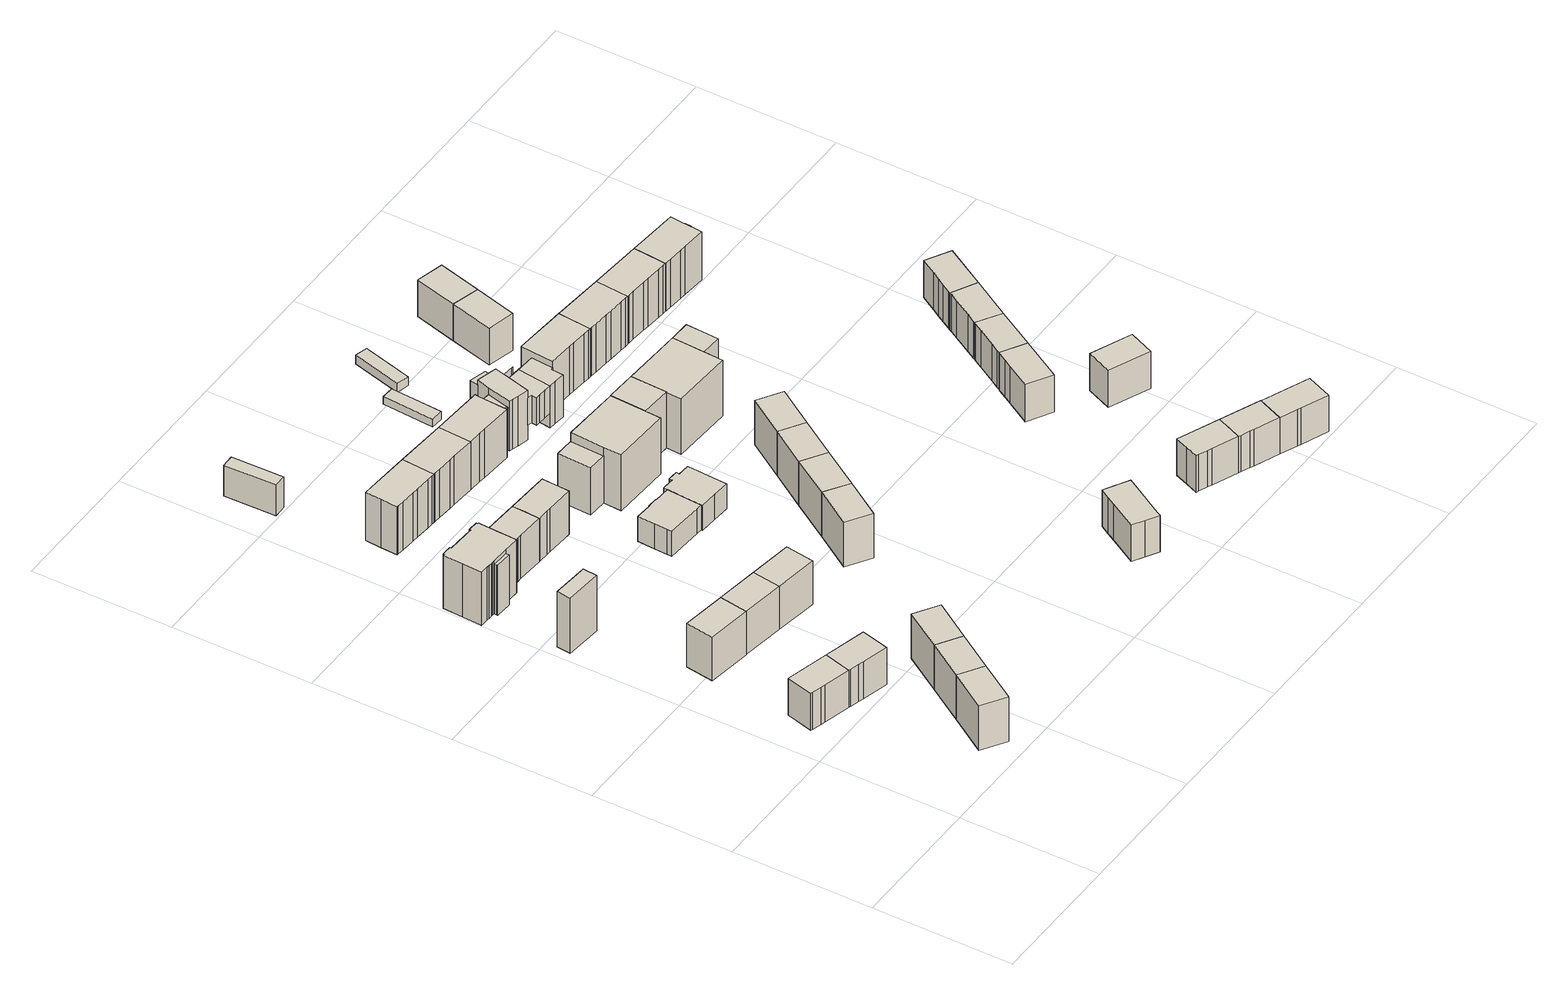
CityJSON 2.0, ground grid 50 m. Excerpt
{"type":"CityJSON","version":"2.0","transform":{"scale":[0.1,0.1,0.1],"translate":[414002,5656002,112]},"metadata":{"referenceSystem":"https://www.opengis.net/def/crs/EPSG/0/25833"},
"CityObjects":{
"building1":{"type":"Building","attributes":{"Dachtyp_tdc":"tdcFreeFormRoof","Gemeindeschluessel":14612000,"Dachneigung":37.02,"QualitaetDacherkennung":88,"Geometrietyp2DReferenz":"3000","measuredHeight":16.49,"function":"31001_9998","roofType":"5000"},"geometry":[{"type":"Solid","lod":"1","boundaries":[[[[0,1,2,3,4,5,6]],[[7,8,9,10,11,12,13]],[[6,8,7,0]],[[5,9,8,6]],[[4,10,9,5]],[[3,11,10,4]],[[2,12,11,3]],[[1,13,12,2]],[[0,7,13,1]]]]}]},
"building2":{"type":"Building","attributes":{"Dachtyp_tdc":"tdcGableRoof","Gemeindeschluessel":14612000,"Dachneigung":37.09,"QualitaetDacherkennung":78,"Geometrietyp2DReferenz":"3000","measuredHeight":19.53,"function":"31001_9998","roofType":"3100"},"geometry":[{"type":"Solid","lod":"1","boundaries":[[[[14,15,16,17]],[[18,19,20,21]],[[17,19,18,14]],[[16,20,19,17]],[[15,21,20,16]],[[14,18,21,15]]]]}]},
"building3":{"type":"Building","attributes":{"Dachtyp_tdc":"tdcFreeFormRoof","Gemeindeschluessel":14612000,"Dachneigung":37.08,"QualitaetDacherkennung":87,"Geometrietyp2DReferenz":"3000","measuredHeight":16.49,"function":"31001_9998","roofType":"5000"},"geometry":[{"type":"Solid","lod":"1","boundaries":[[[[22,23,24,5,4,25,26]],[[27,28,29,10,9,30,31]],[[26,28,27,22]],[[25,29,28,26]],[[4,10,29,25]],[[5,9,10,4]],[[24,30,9,5]],[[23,31,30,24]],[[22,27,31,23]]]]}]},
"building4":{"type":"Building","attributes":{"Dachtyp_tdc":"tdcFreeFormRoof","Gemeindeschluessel":14612000,"Dachneigung":62.67,"QualitaetDacherkennung":5,"Geometrietyp2DReferenz":"3000","measuredHeight":24.22,"function":"31001_9998","roofType":"5000"},"geometry":[{"type":"Solid","lod":"1","boundaries":[[[[32,33,34,35]],[[36,37,38,39]],[[35,37,36,32]],[[34,38,37,35]],[[33,39,38,34]],[[32,36,39,33]]]]}]},
"building5":{"type":"Building","attributes":{"Dachtyp_tdc":"tdcGableRoof","Gemeindeschluessel":14612000,"Dachneigung":37.22,"QualitaetDacherkennung":90,"Geometrietyp2DReferenz":"3000","measuredHeight":19.08,"function":"31001_9998","roofType":"3100"},"geometry":[{"type":"Solid","lod":"1","boundaries":[[[[40,41,42,43]],[[44,45,46,47]],[[43,45,44,40]],[[42,46,45,43]],[[41,47,46,42]],[[40,44,47,41]]]]}]},
"building6":{"type":"Building","attributes":{"Dachtyp_tdc":"tdcGableRoof","Gemeindeschluessel":14612000,"Dachneigung":37.06,"QualitaetDacherkennung":78,"Geometrietyp2DReferenz":"3000","measuredHeight":19.53,"function":"31001_9998","roofType":"3100"},"geometry":[{"type":"Solid","lod":"1","boundaries":[[[[17,16,48,49]],[[19,50,51,20]],[[49,50,19,17]],[[48,51,50,49]],[[16,20,51,48]],[[17,19,20,16]]]]}]},
"building7":{"type":"Building","attributes":{"Gemeindeschluessel":14612000,"Geometrietyp2DReferenz":"3000","function":"31001_9998","roofType":"9999"},"children":["building7-1","building7-2"]},
"building7-1":{"type":"BuildingPart","attributes":{"Dachtyp_tdc":"tdcGableRoof","Dachneigung":33.2,"QualitaetDacherkennung":64,"Geometrietyp2DReferenz":"3000","measuredHeight":23.39,"roofType":"3100"},"parents":["building7"],"geometry":[{"type":"Solid","lod":"1","boundaries":[[[[52,53,54,55,56,57,58,59,60,61,62,63,64,65,66,67,68,69,70,71,72,73,74]],[[75,76,77,78,79,80,81,82,83,84,85,86,87,88,89,90,91,92,93,94,95,96,97]],[[73,76,75,74]],[[72,77,76,73]],[[71,78,77,72]],[[70,79,78,71]],[[69,80,79,70]],[[68,81,80,69]],[[67,82,81,68]],[[66,83,82,67]],[[65,84,83,66]],[[64,85,84,65]],[[63,86,85,64]],[[62,87,86,63]],[[61,88,87,62]],[[60,89,88,61]],[[59,90,89,60]],[[58,91,90,59]],[[57,92,91,58]],[[56,93,92,57]],[[55,94,93,56]],[[54,95,94,55]],[[53,96,95,54]],[[52,97,96,53]],[[74,75,97,52]]]]}]},
"building7-2":{"type":"BuildingPart","attributes":{"Dachtyp_tdc":"tdcPolyFlatRoof","Dachneigung":30.65,"QualitaetDacherkennung":51,"Geometrietyp2DReferenz":"3000","measuredHeight":20.13,"roofType":"2100"},"parents":["building7"],"geometry":[{"type":"Solid","lod":"1","boundaries":[[[[98,99,100,101,102,103]],[[104,105,106,107,76,75]],[[103,105,104,98]],[[102,106,105,103]],[[101,107,106,102]],[[100,76,107,101]],[[99,75,76,100]],[[98,104,75,99]]]]}]},
"building8":{"type":"Building","attributes":{"Dachtyp_tdc":"tdcGableRoof","Gemeindeschluessel":14612000,"Dachneigung":36.93,"QualitaetDacherkennung":75,"Geometrietyp2DReferenz":"3000","measuredHeight":19.51,"function":"31001_9998","roofType":"3100"},"geometry":[{"type":"Solid","lod":"1","boundaries":[[[[49,48,108,109]],[[50,110,111,51]],[[109,110,50,49]],[[108,111,110,109]],[[48,51,111,108]],[[49,50,51,48]]]]}]},
"building9":{"type":"Building","attributes":{"Dachtyp_tdc":"tdcGableRoof","Gemeindeschluessel":14612000,"Dachneigung":37.13,"QualitaetDacherkennung":90,"Geometrietyp2DReferenz":"3000","measuredHeight":19.05,"function":"31001_9998","roofType":"3100"},"geometry":[{"type":"Solid","lod":"1","boundaries":[[[[112,113,114,115]],[[116,117,118,119]],[[115,117,116,112]],[[114,118,117,115]],[[113,119,118,114]],[[112,116,119,113]]]]}]},
"building10":{"type":"Building","attributes":{"Dachtyp_tdc":"tdcGableRoof","Gemeindeschluessel":14612000,"Dachneigung":36.35,"QualitaetDacherkennung":77,"Geometrietyp2DReferenz":"3000","measuredHeight":18.91,"function":"31001_9998","roofType":"3100"},"geometry":[{"type":"Solid","lod":"1","boundaries":[[[[120,121,122,123,124,125,126,127,128]],[[129,130,96,131,94,132,133,134,135]],[[128,130,129,120]],[[127,96,130,128]],[[126,131,96,127]],[[125,94,131,126]],[[124,132,94,125]],[[123,133,132,124]],[[122,134,133,123]],[[121,135,134,122]],[[120,129,135,121]]]]}]},
"building11":{"type":"Building","attributes":{"Dachtyp_tdc":"tdcGableRoof","Gemeindeschluessel":14612000,"Dachneigung":37.4,"QualitaetDacherkennung":90,"Geometrietyp2DReferenz":"3000","measuredHeight":19.02,"function":"31001_9998","roofType":"3100"},"geometry":[{"type":"Solid","lod":"1","boundaries":[[[[113,112,136,137]],[[119,138,139,116]],[[137,138,119,113]],[[136,139,138,137]],[[112,116,139,136]],[[113,119,116,112]]]]}]},
"building12":{"type":"Building","attributes":{"Dachtyp_tdc":"tdcGableRoof","Gemeindeschluessel":14612000,"Dachneigung":37.23,"QualitaetDacherkennung":74,"Geometrietyp2DReferenz":"3000","measuredHeight":21.29,"function":"31001_9998","roofType":"3100"},"geometry":[{"type":"Solid","lod":"1","boundaries":[[[[140,141,142,143,144,145,146,147,148,149,150,151]],[[152,153,154,155,156,157,158,159,160,161,162,163]],[[151,153,152,140]],[[150,154,153,151]],[[149,155,154,150]],[[148,156,155,149]],[[147,157,156,148]],[[146,158,157,147]],[[145,159,158,146]],[[144,160,159,145]],[[143,161,160,144]],[[142,162,161,143]],[[141,163,162,142]],[[140,152,163,141]]]]}]},
"building13":{"type":"Building","attributes":{"Dachtyp_tdc":"tdcFreeFormRoof","Gemeindeschluessel":14612000,"Dachneigung":56.17,"QualitaetDacherkennung":6,"Geometrietyp2DReferenz":"3000","measuredHeight":13.79,"function":"31001_2463","roofType":"5000"},"geometry":[{"type":"Solid","lod":"1","boundaries":[[[[164,165,166,167]],[[168,169,170,171]],[[167,169,168,164]],[[166,170,169,167]],[[165,171,170,166]],[[164,168,171,165]]]]}]},
"building14":{"type":"Building","attributes":{"Dachtyp_tdc":"tdcGableRoof","Gemeindeschluessel":14612000,"Dachneigung":36.82,"QualitaetDacherkennung":81,"Geometrietyp2DReferenz":"3000","measuredHeight":18.96,"function":"31001_9998","roofType":"3100"},"geometry":[{"type":"Solid","lod":"1","boundaries":[[[[172,173,174,175,176,124,177,122,178]],[[179,180,134,181,132,182,183,184,185]],[[178,180,179,172]],[[122,134,180,178]],[[177,181,134,122]],[[124,132,181,177]],[[176,182,132,124]],[[175,183,182,176]],[[174,184,183,175]],[[173,185,184,174]],[[172,179,185,173]]]]}]},
"building15":{"type":"Building","attributes":{"Dachtyp_tdc":"tdcFreeFormRoof","Gemeindeschluessel":14612000,"Dachneigung":37.2,"QualitaetDacherkennung":74,"Geometrietyp2DReferenz":"3000","measuredHeight":21.28,"function":"31001_9998","roofType":"5000"},"geometry":[{"type":"Solid","lod":"1","boundaries":[[[[186,187,144,142,188,189,190,191]],[[192,193,194,195,196,162,160,197]],[[191,193,192,186]],[[190,194,193,191]],[[189,195,194,190]],[[188,196,195,189]],[[142,162,196,188]],[[144,160,162,142]],[[187,197,160,144]],[[186,192,197,187]]]]}]},
"building16":{"type":"Building","attributes":{"Gemeindeschluessel":14612000,"Geometrietyp2DReferenz":"3000","function":"31001_9998","roofType":"9999"},"children":["building16-1","building16-2"]},
"building16-1":{"type":"BuildingPart","attributes":{"Dachtyp_tdc":"tdcGableRoof","Dachneigung":40.07,"QualitaetDacherkennung":66,"Geometrietyp2DReferenz":"3000","measuredHeight":12.41,"roofType":"3100"},"parents":["building16"],"geometry":[{"type":"Solid","lod":"1","boundaries":[[[[198,199,200,201,202,203,204,205,206,207,208,209]],[[210,211,212,213,214,215,216,217,218,219,220,221]],[[209,210,221,198]],[[208,211,210,209]],[[207,212,211,208]],[[206,213,212,207]],[[205,214,213,206]],[[204,215,214,205]],[[203,216,215,204]],[[202,217,216,203]],[[201,218,217,202]],[[200,219,218,201]],[[199,220,219,200]],[[198,221,220,199]]]]}]},
"building16-2":{"type":"BuildingPart","attributes":{"Dachtyp_tdc":"tdcFreeFormRoof","Dachneigung":32.85,"QualitaetDacherkennung":46,"Geometrietyp2DReferenz":"3000","measuredHeight":11.87,"roofType":"5000"},"parents":["building16"],"geometry":[{"type":"MultiSurface","lod":"1","boundaries":[[[222,223,198,224,225,209,225,226,227,228,229,230,231,232]],[[233,234,235,236,237,238,239,240,241,210,241,242,221,243]],[[232,234,233,222]],[[231,235,234,232]],[[230,236,235,231]],[[229,237,236,230]],[[228,238,237,229]],[[227,239,238,228]],[[226,240,239,227]],[[225,241,240,226]],[[209,210,241,225]],[[241,225,224,242]],[[198,221,242,224]],[[223,243,221,198]],[[222,233,243,223]]]}]},
"building17":{"type":"Building","attributes":{"Dachtyp_tdc":"tdcGableRoof","Gemeindeschluessel":14612000,"Dachneigung":37.13,"QualitaetDacherkennung":86,"Geometrietyp2DReferenz":"3000","measuredHeight":19.45,"function":"31001_9998","roofType":"3100"},"geometry":[{"type":"Solid","lod":"1","boundaries":[[[[244,245,246,247]],[[248,249,250,251]],[[247,249,248,244]],[[246,250,249,247]],[[245,251,250,246]],[[244,248,251,245]]]]}]},
"building18":{"type":"Building","attributes":{"Dachtyp_tdc":"tdcFreeFormRoof","Gemeindeschluessel":14612000,"Dachneigung":37.25,"QualitaetDacherkennung":73,"Geometrietyp2DReferenz":"3000","measuredHeight":21.25,"function":"31001_9998","roofType":"5000"},"geometry":[{"type":"Solid","lod":"1","boundaries":[[[[252,253,254,255,256,187,186,257]],[[258,259,192,197,260,261,262,263]],[[257,259,258,252]],[[186,192,259,257]],[[187,197,192,186]],[[256,260,197,187]],[[255,261,260,256]],[[254,262,261,255]],[[253,263,262,254]],[[252,258,263,253]]]]}]},
"building19":{"type":"Building","attributes":{"Dachtyp_tdc":"tdcGableRoof","Gemeindeschluessel":14612000,"Dachneigung":36.98,"QualitaetDacherkennung":88,"Geometrietyp2DReferenz":"3000","measuredHeight":19.43,"function":"31001_9998","roofType":"3100"},"geometry":[{"type":"Solid","lod":"1","boundaries":[[[[247,246,264,265]],[[249,266,267,250]],[[265,266,249,247]],[[264,267,266,265]],[[246,250,267,264]],[[247,249,250,246]]]]}]},
"building20":{"type":"Building","attributes":{"Dachtyp_tdc":"tdcGableRoof","Gemeindeschluessel":14612000,"Dachneigung":37.04,"QualitaetDacherkennung":89,"Geometrietyp2DReferenz":"3000","measuredHeight":19.45,"function":"31001_9998","roofType":"3100"},"geometry":[{"type":"Solid","lod":"1","boundaries":[[[[265,264,268,269]],[[266,270,271,267]],[[269,270,266,265]],[[268,271,270,269]],[[264,267,271,268]],[[265,266,267,264]]]]}]},
"building21":{"type":"Building","attributes":{"Dachtyp_tdc":"tdcGableRoof","Gemeindeschluessel":14612000,"Dachneigung":37.31,"QualitaetDacherkennung":82,"Geometrietyp2DReferenz":"3000","measuredHeight":16.32,"function":"31001_9998","roofType":"3100"},"geometry":[{"type":"Solid","lod":"1","boundaries":[[[[272,273,274,275,276,277,278,279,280,281,282,283]],[[284,285,286,287,288,289,290,291,292,293,294,295]],[[283,285,284,272]],[[282,286,285,283]],[[281,287,286,282]],[[280,288,287,281]],[[279,289,288,280]],[[278,290,289,279]],[[277,291,290,278]],[[276,292,291,277]],[[275,293,292,276]],[[274,294,293,275]],[[273,295,294,274]],[[272,284,295,273]]]]}]},
"building22":{"type":"Building","attributes":{"Dachtyp_tdc":"tdcGableRoof","Gemeindeschluessel":14612000,"Dachneigung":28.44,"QualitaetDacherkennung":75,"Geometrietyp2DReferenz":"3000","measuredHeight":3.66,"function":"31001_2463","roofType":"3100"},"geometry":[{"type":"Solid","lod":"1","boundaries":[[[[296,297,298,299]],[[300,301,302,303]],[[299,301,300,296]],[[298,302,301,299]],[[297,303,302,298]],[[296,300,303,297]]]]}]},
"building23":{"type":"Building","attributes":{"Gemeindeschluessel":14612000,"Geometrietyp2DReferenz":"3000","function":"31001_9998","roofType":"9999"},"children":["building23-1","building23-2","building23-3","building23-4","building23-5"]},
"building23-1":{"type":"BuildingPart","attributes":{"Dachtyp_tdc":"tdcPolyFlatRoof","Dachneigung":0,"QualitaetDacherkennung":36,"Geometrietyp2DReferenz":"3000","measuredHeight":21.96,"roofType":"1000"},"parents":["building23"],"geometry":[{"type":"Solid","lod":"1","boundaries":[[[[304,305,306,307,308,309]],[[310,311,312,313,314,315]],[[309,311,310,304]],[[308,312,311,309]],[[307,313,312,308]],[[306,314,313,307]],[[305,315,314,306]],[[304,310,315,305]]]]}]},
"building23-2":{"type":"BuildingPart","attributes":{"Dachtyp_tdc":"tdcPolyFlatRoof","Dachneigung":0,"QualitaetDacherkennung":45,"Geometrietyp2DReferenz":"3000","measuredHeight":22,"roofType":"1000"},"parents":["building23"],"geometry":[{"type":"Solid","lod":"1","boundaries":[[[[316,317,318,319,320,321]],[[322,323,324,325,326,327]],[[321,323,322,316]],[[320,324,323,321]],[[319,325,324,320]],[[318,326,325,319]],[[317,327,326,318]],[[316,322,327,317]]]]}]},
"building23-3":{"type":"BuildingPart","attributes":{"Dachtyp_tdc":"tdcPolyFlatRoof","Dachneigung":0,"QualitaetDacherkennung":48,"Geometrietyp2DReferenz":"3000","measuredHeight":22.03,"roofType":"1000"},"parents":["building23"],"geometry":[{"type":"Solid","lod":"1","boundaries":[[[[328,329,330,331]],[[312,327,326,313]],[[331,327,312,328]],[[330,326,327,331]],[[329,313,326,330]],[[328,312,313,329]]]]}]},
"building23-4":{"type":"BuildingPart","attributes":{"Dachtyp_tdc":"tdcGableRoof","Dachneigung":37.54,"QualitaetDacherkennung":19,"Geometrietyp2DReferenz":"3000","measuredHeight":19.87,"roofType":"3100"},"parents":["building23"],"geometry":[{"type":"Solid","lod":"1","boundaries":[[[[332,333,334,335]],[[336,337,325,324]],[[335,337,336,332]],[[334,325,337,335]],[[333,324,325,334]],[[332,336,324,333]]]]}]},
"building23-5":{"type":"BuildingPart","attributes":{"Dachtyp_tdc":"tdcPolyFlatRoof","Dachneigung":0,"QualitaetDacherkennung":23,"Geometrietyp2DReferenz":"3000","measuredHeight":21.95,"roofType":"1000"},"parents":["building23"],"geometry":[{"type":"Solid","lod":"1","boundaries":[[[[338,306,305,339]],[[340,341,315,314]],[[339,341,340,338]],[[305,315,341,339]],[[306,314,315,305]],[[338,340,314,306]]]]}]},
"building24":{"type":"Building","attributes":{"Gemeindeschluessel":14612000,"QualitaetDacherkennung":100,"Geometrietyp2DReferenz":"3000","function":"31001_9998","roofType":"9999"},"children":["building24-1","building24-2","building24-3","building24-4","building24-5","building24-6"]},
"building24-1":{"type":"BuildingPart","attributes":{"Dachtyp_tdc":"tdcLeanToRoof","Dachneigung":0,"QualitaetDacherkennung":100,"Geometrietyp2DReferenz":"3000","measuredHeight":16.61,"roofType":"2100"},"parents":["building24"],"geometry":[{"type":"Solid","lod":"1","boundaries":[[[[342,343,344,345,346,347,348]],[[349,350,351,352,353,354,355]],[[348,350,349,342]],[[347,351,350,348]],[[346,352,351,347]],[[345,353,352,346]],[[344,354,353,345]],[[343,355,354,344]],[[342,349,355,343]]]]}]},
"building24-2":{"type":"BuildingPart","attributes":{"Dachtyp_tdc":"tdcLeanToRoof","Dachneigung":0,"QualitaetDacherkennung":100,"Geometrietyp2DReferenz":"3000","measuredHeight":17.54,"roofType":"2100"},"parents":["building24"],"geometry":[{"type":"Solid","lod":"1","boundaries":[[[[356,357,358,359]],[[360,361,362,363]],[[359,361,360,356]],[[358,362,361,359]],[[357,363,362,358]],[[356,360,363,357]]]]}]},
"building24-3":{"type":"BuildingPart","attributes":{"Dachtyp_tdc":"tdcLeanToRoof","Dachneigung":0,"QualitaetDacherkennung":100,"Geometrietyp2DReferenz":"3000","measuredHeight":10.81,"roofType":"2100"},"parents":["building24"],"geometry":[{"type":"Solid","lod":"1","boundaries":[[[[364,365,366,367,368,369,344,343]],[[370,371,372,373,374,375,376,377]],[[343,371,370,364]],[[344,372,371,343]],[[369,373,372,344]],[[368,374,373,369]],[[367,375,374,368]],[[366,376,375,367]],[[365,377,376,366]],[[364,370,377,365]]]]}]},
"building24-4":{"type":"BuildingPart","attributes":{"Dachtyp_tdc":"tdcLeanToRoof","Dachneigung":0,"QualitaetDacherkennung":100,"Geometrietyp2DReferenz":"3000","measuredHeight":19.55,"roofType":"2100"},"parents":["building24"],"geometry":[{"type":"Solid","lod":"1","boundaries":[[[[378,379,380,381,382,383,384,385,386,387,388,389]],[[363,390,391,392,393,394,395,396,397,398,399,360]],[[388,390,363,389]],[[387,391,390,388]],[[386,392,391,387]],[[385,393,392,386]],[[384,394,393,385]],[[383,395,394,384]],[[382,396,395,383]],[[381,397,396,382]],[[380,398,397,381]],[[379,399,398,380]],[[378,360,399,379]],[[389,363,360,378]]]]}]},
"building24-5":{"type":"BuildingPart","attributes":{"Dachtyp_tdc":"tdcLeanToRoof","Dachneigung":0,"QualitaetDacherkennung":100,"Geometrietyp2DReferenz":"3000","measuredHeight":10.95,"roofType":"2100"},"parents":["building24"],"geometry":[{"type":"Solid","lod":"1","boundaries":[[[[400,401,402,403,404,405]],[[355,393,406,407,408,349]],[[405,393,355,400]],[[404,406,393,405]],[[403,407,406,404]],[[402,408,407,403]],[[401,349,408,402]],[[400,355,349,401]]]]}]},
"building24-6":{"type":"BuildingPart","attributes":{"Dachtyp_tdc":"tdcLeanToRoof","Dachneigung":0,"QualitaetDacherkennung":100,"Geometrietyp2DReferenz":"3000","measuredHeight":16.66,"roofType":"2100"},"parents":["building24"],"geometry":[{"type":"Solid","lod":"1","boundaries":[[[[409,410,411,412,413]],[[414,415,262,261,416]],[[412,415,414,413]],[[411,262,415,412]],[[410,261,262,411]],[[409,416,261,410]],[[413,414,416,409]]]]}]},
"building25":{"type":"Building","attributes":{"Dachtyp_tdc":"tdcGableRoof","Gemeindeschluessel":14612000,"Dachneigung":37.07,"QualitaetDacherkennung":90,"Geometrietyp2DReferenz":"3000","measuredHeight":19.46,"function":"31001_9998","roofType":"3100"},"geometry":[{"type":"Solid","lod":"1","boundaries":[[[[269,268,417,418]],[[270,419,420,271]],[[418,419,270,269]],[[417,420,419,418]],[[268,271,420,417]],[[269,270,271,268]]]]}]},
"building26":{"type":"Building","attributes":{"Dachtyp_tdc":"tdcFreeFormRoof","Gemeindeschluessel":14612000,"Dachneigung":41.06,"QualitaetDacherkennung":16,"Geometrietyp2DReferenz":"3000","measuredHeight":4.57,"function":"31001_2463","roofType":"5000"},"geometry":[{"type":"Solid","lod":"1","boundaries":[[[[421,422,423,424]],[[425,426,427,428]],[[424,426,425,421]],[[423,427,426,424]],[[422,428,427,423]],[[421,425,428,422]]]]}]},
"building27":{"type":"Building","attributes":{"Dachtyp_tdc":"tdcFreeFormRoof","Gemeindeschluessel":14612000,"Dachneigung":36.93,"QualitaetDacherkennung":74,"Geometrietyp2DReferenz":"3000","measuredHeight":21.27,"function":"31001_9998","roofType":"5000"},"geometry":[{"type":"Solid","lod":"1","boundaries":[[[[429,430,431,432,433,434,435,436]],[[437,438,439,440,441,442,443,444]],[[436,438,437,429]],[[435,439,438,436]],[[434,440,439,435]],[[433,441,440,434]],[[432,442,441,433]],[[431,443,442,432]],[[430,444,443,431]],[[429,437,444,430]]]]}]},
"building28":{"type":"Building","attributes":{"Dachtyp_tdc":"tdcGableRoof","Gemeindeschluessel":14612000,"Dachneigung":36.63,"QualitaetDacherkennung":79,"Geometrietyp2DReferenz":"3000","measuredHeight":16.2,"function":"31001_9998","roofType":"3100"},"geometry":[{"type":"Solid","lod":"1","boundaries":[[[[445,446,447,448,449,450,451,452,453]],[[454,455,456,457,458,459,460,461,462]],[[453,455,454,445]],[[452,456,455,453]],[[451,457,456,452]],[[450,458,457,451]],[[449,459,458,450]],[[448,460,459,449]],[[447,461,460,448]],[[446,462,461,447]],[[445,454,462,446]]]]}]},
"building29":{"type":"Building","attributes":{"Dachtyp_tdc":"tdcGableRoof","Gemeindeschluessel":14612000,"Dachneigung":37.04,"QualitaetDacherkennung":89,"Geometrietyp2DReferenz":"3000","measuredHeight":16.38,"function":"31001_9998","roofType":"3100"},"geometry":[{"type":"Solid","lod":"1","boundaries":[[[[463,464,465,466]],[[467,468,469,470]],[[466,468,467,463]],[[465,469,468,466]],[[464,470,469,465]],[[463,467,470,464]]]]}]},
"building30":{"type":"Building","attributes":{"Dachtyp_tdc":"tdcFreeFormRoof","Gemeindeschluessel":14612000,"Dachneigung":37.2,"QualitaetDacherkennung":74,"Geometrietyp2DReferenz":"3000","measuredHeight":21.27,"function":"31001_9998","roofType":"5000"},"geometry":[{"type":"Solid","lod":"1","boundaries":[[[[471,472,430,429,473,474,475,476,477,478]],[[479,480,481,482,483,484,485,437,444,486]],[[478,480,479,471]],[[477,481,480,478]],[[476,482,481,477]],[[475,483,482,476]],[[474,484,483,475]],[[473,485,484,474]],[[429,437,485,473]],[[430,444,437,429]],[[472,486,444,430]],[[471,479,486,472]]]]}]},
"building31":{"type":"Building","attributes":{"Dachtyp_tdc":"tdcGableRoof","Gemeindeschluessel":14612000,"Dachneigung":37.08,"QualitaetDacherkennung":92,"Geometrietyp2DReferenz":"3000","measuredHeight":16.39,"function":"31001_9998","roofType":"3100"},"geometry":[{"type":"Solid","lod":"1","boundaries":[[[[466,465,487,488]],[[468,489,490,469]],[[488,489,468,466]],[[487,490,489,488]],[[465,469,490,487]],[[466,468,469,465]]]]}]},
"building32":{"type":"Building","attributes":{"Dachtyp_tdc":"tdcFreeFormRoof","Gemeindeschluessel":14612000,"Dachneigung":36.8,"QualitaetDacherkennung":80,"Geometrietyp2DReferenz":"3000","measuredHeight":16.2,"function":"31001_9998","roofType":"5000"},"geometry":[{"type":"Solid","lod":"1","boundaries":[[[[491,492,449,447,493,494,495]],[[496,497,498,499,461,459,500]],[[495,497,496,491]],[[494,498,497,495]],[[493,499,498,494]],[[447,461,499,493]],[[449,459,461,447]],[[492,500,459,449]],[[491,496,500,492]]]]}]},
"building33":{"type":"Building","attributes":{"Dachtyp_tdc":"tdcFreeFormRoof","Gemeindeschluessel":14612000,"Dachneigung":37.56,"QualitaetDacherkennung":88,"Geometrietyp2DReferenz":"3000","measuredHeight":16.63,"function":"31001_9998","roofType":"5000"},"geometry":[{"type":"Solid","lod":"1","boundaries":[[[[501,502,503,504,505,506,507]],[[508,509,510,511,512,513,514]],[[507,509,508,501]],[[506,510,509,507]],[[505,511,510,506]],[[504,512,511,505]],[[503,513,512,504]],[[502,514,513,503]],[[501,508,514,502]]]]}]},
"building34":{"type":"Building","attributes":{"Dachtyp_tdc":"tdcFreeFormRoof","Gemeindeschluessel":14612000,"Dachneigung":37.1,"QualitaetDacherkennung":74,"Geometrietyp2DReferenz":"3000","measuredHeight":21.18,"function":"31001_9998","roofType":"5000"},"geometry":[{"type":"Solid","lod":"1","boundaries":[[[[472,471,515,516,517,518,519,520,521,522]],[[523,524,525,526,527,528,529,530,531,532]],[[522,524,523,472]],[[521,525,524,522]],[[520,526,525,521]],[[519,527,526,520]],[[518,528,527,519]],[[517,529,528,518]],[[516,530,529,517]],[[515,531,530,516]],[[471,532,531,515]],[[472,523,532,471]]]]}]},
"building35":{"type":"Building","attributes":{"Dachtyp_tdc":"tdcFreeFormRoof","Gemeindeschluessel":14612000,"Dachneigung":36.88,"QualitaetDacherkennung":79,"Geometrietyp2DReferenz":"3000","measuredHeight":16.2,"function":"31001_9998","roofType":"5000"},"geometry":[{"type":"Solid","lod":"1","boundaries":[[[[533,534,535,536,537,538]],[[496,500,539,540,541,542]],[[538,500,496,533]],[[537,539,500,538]],[[536,540,539,537]],[[535,541,540,536]],[[534,542,541,535]],[[533,496,542,534]]]]}]},
"building36":{"type":"Building","attributes":{"Dachtyp_tdc":"tdcFreeFormRoof","Gemeindeschluessel":14612000,"Dachneigung":37.18,"QualitaetDacherkennung":88,"Geometrietyp2DReferenz":"3000","measuredHeight":16.63,"function":"31001_9998","roofType":"5000"},"geometry":[{"type":"Solid","lod":"1","boundaries":[[[[504,503,543,544,545,546,547,548]],[[512,549,550,551,552,553,554,513]],[[548,549,512,504]],[[547,550,549,548]],[[546,551,550,547]],[[545,552,551,546]],[[544,553,552,545]],[[543,554,553,544]],[[503,513,554,543]],[[504,512,513,503]]]]}]},
"building37":{"type":"Building","attributes":{"Dachtyp_tdc":"tdcGableRoof","Gemeindeschluessel":14612000,"Dachneigung":36.86,"QualitaetDacherkennung":84,"Geometrietyp2DReferenz":"3000","measuredHeight":16.42,"function":"31001_9998","roofType":"3100"},"geometry":[{"type":"Solid","lod":"1","boundaries":[[[[555,556,557,558]],[[559,560,561,562]],[[558,560,559,555]],[[557,561,560,558]],[[556,562,561,557]],[[555,559,562,556]]]]}]},
"building38":{"type":"Building","attributes":{"Dachtyp_tdc":"tdcFreeFormRoof","Gemeindeschluessel":14612000,"Dachneigung":37.48,"QualitaetDacherkennung":90,"Geometrietyp2DReferenz":"3000","measuredHeight":16.65,"function":"31001_9998","roofType":"5000"},"geometry":[{"type":"Solid","lod":"1","boundaries":[[[[563,544,543,564,565,566,567,568]],[[569,570,571,572,573,574,554,553]],[[568,570,569,563]],[[567,571,570,568]],[[566,572,571,567]],[[565,573,572,566]],[[564,574,573,565]],[[543,554,574,564]],[[544,553,554,543]],[[563,569,553,544]]]]}]},
"building39":{"type":"Building","attributes":{"Gemeindeschluessel":14612000,"Geometrietyp2DReferenz":"3000","function":"31001_9998","roofType":"9999"},"children":["building39-1","building39-2"]},
"building39-1":{"type":"BuildingPart","attributes":{"Dachtyp_tdc":"tdcPolyFlatRoof","Dachneigung":3.91,"QualitaetDacherkennung":54,"Geometrietyp2DReferenz":"3000","measuredHeight":16.59,"roofType":"2100"},"parents":["building39"],"geometry":[{"type":"Solid","lod":"1","boundaries":[[[[575,576,577,578,579]],[[580,581,582,583,584]],[[579,580,584,575]],[[578,581,580,579]],[[577,582,581,578]],[[576,583,582,577]],[[575,584,583,576]]]]}]},
"building39-2":{"type":"BuildingPart","attributes":{"Dachtyp_tdc":"tdcGableRoof","Dachneigung":37.01,"QualitaetDacherkennung":73,"Geometrietyp2DReferenz":"3000","measuredHeight":21.16,"roofType":"3100"},"parents":["building39"],"geometry":[{"type":"Solid","lod":"1","boundaries":[[[[585,586,587,588,589,522,590,521,591,592,593,594]],[[595,596,597,598,599,525,600,524,601,580,602,584]],[[594,596,595,585]],[[593,597,596,594]],[[592,598,597,593]],[[591,599,598,592]],[[521,525,599,591]],[[590,600,525,521]],[[522,524,600,590]],[[589,601,524,522]],[[588,580,601,589]],[[587,602,580,588]],[[586,584,602,587]],[[585,595,584,586]]]]}]},
"building40":{"type":"Building","attributes":{"Dachtyp_tdc":"tdcFreeFormRoof","Gemeindeschluessel":14612000,"Dachneigung":37.48,"QualitaetDacherkennung":89,"Geometrietyp2DReferenz":"3000","measuredHeight":16.58,"function":"31001_9998","roofType":"5000"},"geometry":[{"type":"Solid","lod":"1","boundaries":[[[[565,564,603,604,605,606,607,608]],[[573,609,610,611,612,613,614,574]],[[608,609,573,565]],[[607,610,609,608]],[[606,611,610,607]],[[605,612,611,606]],[[604,613,612,605]],[[603,614,613,604]],[[564,574,614,603]],[[565,573,574,564]]]]}]}
},
"vertices":[
[107,597,156],[115,595,156],[149,586,156],[165,582,156],[260,557,156],[286,655,156],[132,694,156],[107,597,10],[132,694,10],[286,655,10],[260,557,10],[165,582,10],[149,586,10],[115,595,10],
[290,112,192],[374,58,192],[462,194,192],[378,248,192],[290,112,16],[378,248,16],[462,194,16],[374,58,16],
[318,542,156],[412,517,156],[437,616,156],[266,555,156],[300,546,156],[318,542,10],[300,546,10],[266,555,10],[437,616,10],[412,517,10],
[163,1396,228],[167,1447,228],[35,1458,228],[30,1407,228],[163,1396,10],[30,1407,10],[35,1458,10],[167,1447,10],
[305,951,182],[320,1052,182],[162,1075,182],[147,974,182],[305,951,11],[147,974,11],[162,1075,11],[320,1052,11],
[546,325,192],[462,379,192],[462,379,16],[546,325,16],
[188,1698,217],[190,1725,217],[191,1767,217],[194,1825,217],[195,1838,217],[191,1839,217],[191,1843,217],[154,1845,217],[154,1840,217],[51,1845,217],[51,1850,217],[15,1852,217],[15,1847,217],[9,1847,217],[5,1776,217],[2,1706,217],[33,1705,217],[42,1704,217],[55,1704,217],[61,1703,217],[69,1703,217],[68,1703,217],[130,1700,217],[130,1700,8],[68,1703,8],[69,1703,8],[61,1703,8],[55,1704,8],[42,1704,8],[33,1705,8],[2,1706,8],[5,1776,8],[9,1847,8],[15,1847,8],[15,1852,8],[51,1850,8],[51,1845,8],[154,1840,8],[154,1845,8],[191,1843,8],[191,1839,8],[195,1838,8],[194,1825,8],[191,1767,8],[190,1725,8],[188,1698,8],
[129,1687,205],[130,1700,205],[68,1703,205],[68,1701,205],[68,1694,205],[68,1690,205],[129,1687,8],[68,1690,8],[68,1694,8],[68,1701,8],
[634,461,192],[550,515,192],[550,515,16],[634,461,16],
[458,929,183],[472,1030,183],[320,1052,183],[305,951,183],[458,929,12],[305,951,12],[320,1052,12],[472,1030,12],
[234,1723,179],[252,1722,179],[349,1717,179],[352,1768,179],[354,1816,179],[194,1825,179],[192,1776,179],[190,1725,179],[206,1725,179],[234,1723,8],[206,1725,8],[192,1776,8],[354,1816,8],[352,1768,8],[349,1717,8],[252,1722,8],
[613,906,183],[628,1008,183],[628,1008,12],[613,906,12],
[303,2087,199],[327,2086,199],[337,2085,199],[341,2144,199],[345,2203,199],[155,2216,199],[151,2157,199],[148,2098,199],[154,2098,199],[177,2096,199],[229,2092,199],[252,2091,199],[303,2087,9],[252,2091,9],[229,2092,9],[177,2096,9],[154,2098,9],[148,2098,9],[151,2157,9],[155,2216,9],[345,2203,9],[341,2144,9],[337,2085,9],[327,2086,9],
[107,2692,129],[111,2508,129],[156,2509,129],[152,2693,129],[107,2692,8],[152,2693,8],[156,2509,8],[111,2508,8],
[389,1715,179],[407,1714,179],[506,1709,179],[509,1760,179],[511,1808,179],[352,1769,179],[353,1717,179],[389,1715,8],[353,1717,8],[352,1769,8],[511,1808,8],[509,1760,8],[506,1709,8],[407,1714,8],
[525,2072,199],[532,2190,199],[343,2085,199],[366,2083,199],[419,2079,199],[442,2078,199],[525,2072,9],[442,2078,9],[419,2079,9],[366,2083,9],[343,2085,9],[532,2190,9],
[733,1379,109],[733,1374,109],[796,1370,109],[858,1366,109],[866,1510,109],[822,1512,109],[823,1524,109],[805,1525,109],[787,1526,109],[786,1515,109],[742,1518,109],[741,1505,109],[741,1505,11],[742,1518,11],[786,1515,11],[787,1526,11],[805,1525,11],[823,1524,11],[822,1512,11],[866,1510,11],[858,1366,11],[796,1370,11],[733,1374,11],[733,1379,11],
[579,1388,109],[711,1380,109],[737,1441,109],[741,1504,109],[682,1507,109],[682,1509,109],[646,1511,109],[646,1509,109],[586,1513,109],[582,1451,109],[580,1405,109],[579,1388,11],[580,1405,11],[582,1451,11],[586,1513,11],[646,1509,11],[646,1511,11],[682,1509,11],[682,1507,11],[741,1504,11],[737,1441,11],[711,1380,11],
[810,918,189],[894,864,189],[980,996,189],[896,1051,189],[810,918,14],[896,1051,14],[980,996,14],[894,864,14],
[596,2067,199],[713,2059,199],[714,2083,199],[719,2162,199],[721,2178,199],[573,2069,199],[596,2067,9],[573,2069,9],[721,2178,9],[719,2162,9],[714,2083,9],[713,2059,9],
[1067,1132,189],[983,1186,189],[983,1186,14],[1067,1132,14],
[1152,1263,189],[1068,1317,189],[1068,1317,14],[1152,1263,14],
[1467,304,162],[1454,311,162],[1426,328,162],[1423,329,162],[1382,353,162],[1362,318,162],[1345,288,162],[1288,191,162],[1329,167,162],[1373,141,162],[1379,152,162],[1395,180,162],[1467,304,18],[1395,180,18],[1379,152,18],[1373,141,18],[1329,167,18],[1288,191,18],[1345,288,18],[1362,318,18],[1382,353,18],[1423,329,18],[1426,328,18],[1454,311,18],
[714,2325,41],[759,2322,41],[771,2506,41],[726,2509,41],[714,2325,11],[726,2509,11],[771,2506,11],[759,2322,11],
[1229,1611,225],[1232,1679,225],[1238,1796,225],[1017,1806,225],[1011,1676,225],[1008,1621,225],[1229,1611,5],[1008,1621,5],[1011,1676,5],[1017,1806,5],[1238,1796,5],[1232,1679,5],
[898,1626,225],[901,1681,225],[907,1811,225],[696,1821,225],[690,1700,225],[687,1635,225],[898,1626,5],[687,1635,5],[690,1700,5],[696,1821,5],[907,1811,5],[901,1681,5],
[1011,1676,226],[1017,1806,226],[907,1811,226],[901,1681,226],
[621,1703,191],[690,1700,191],[696,1821,191],[626,1824,191],[621,1703,5],[626,1824,5],
[1313,1793,225],[1308,1676,225],[1313,1793,5],[1308,1676,5],
[985,2141,173],[919,2145,173],[903,2023,173],[928,2021,173],[967,2017,173],[971,2062,173],[979,2062,173],[985,2141,7],[979,2062,7],[971,2062,7],[967,2017,7],[928,2021,7],[903,2023,7],[919,2145,7],
[780,2206,182],[840,2191,182],[848,2221,182],[788,2237,182],[780,2206,7],[788,2237,7],[848,2221,7],[840,2191,7],
[845,2151,173],[819,2051,173],[835,2047,173],[833,2028,173],[850,2027,173],[875,2025,173],[845,2151,65],[919,2145,65],[903,2023,65],[875,2025,65],[850,2027,65],[833,2028,65],[835,2047,65],[819,2051,65],
[780,2206,202],[767,2158,202],[745,2070,202],[759,2067,202],[780,2061,202],[819,2051,202],[845,2151,202],[889,2148,202],[863,2151,202],[845,2153,202],[854,2187,202],[840,2191,202],[854,2187,7],[845,2153,7],[863,2151,7],[889,2148,7],[845,2151,7],[819,2051,7],[780,2061,7],[759,2067,7],[745,2070,7],[767,2158,7],
[919,2145,117],[985,2141,117],[988,2180,117],[941,2184,117],[938,2144,117],[889,2148,117],[938,2144,7],[941,2184,7],[988,2180,7],
[767,2158,176],[719,2162,176],[714,2083,176],[747,2081,176],[745,2070,176],[745,2070,9],[747,2081,9],[767,2158,9],
[1240,1398,189],[1156,1452,189],[1156,1452,14],[1240,1398,14],
[841,2492,45],[888,2669,45],[844,2681,45],[797,2503,45],[841,2492,10],[797,2503,10],[844,2681,10],[888,2669,10],
[1169,2046,199],[1179,2165,199],[988,2180,199],[979,2062,199],[1065,2055,199],[1086,2053,199],[1138,2049,199],[1161,2047,199],[1169,2046,9],[1161,2047,9],[1138,2049,9],[1086,2053,9],[1065,2055,9],[979,2062,9],[988,2180,9],[1179,2165,9],
[1711,183,158],[1729,176,158],[1818,139,158],[1837,184,158],[1856,230,158],[1710,291,158],[1691,244,158],[1672,199,158],[1682,195,158],[1711,183,14],[1682,195,14],[1672,199,14],[1691,244,14],[1710,291,14],[1856,230,14],[1837,184,14],[1818,139,14],[1729,176,14],
[1054,2336,154],[1151,2311,154],[1191,2462,154],[1094,2488,154],[1054,2336,9],[1094,2488,9],[1191,2462,9],[1151,2311,9],
[1359,2031,199],[1368,2149,199],[1176,2046,199],[1198,2044,199],[1251,2040,199],[1274,2038,199],[1325,2034,199],[1348,2032,199],[1359,2031,9],[1348,2032,9],[1325,2034,9],[1274,2038,9],[1251,2040,9],[1198,2044,9],[1176,2046,9],[1368,2149,9],
[1231,2615,154],[1134,2640,154],[1134,2640,9],[1231,2615,9],
[1959,80,158],[1997,171,158],[1827,135,158],[1858,122,158],[1872,116,158],[1959,80,14],[1872,116,14],[1858,122,14],[1827,135,14],[1997,171,14],
[1683,815,159],[1768,765,159],[1854,912,159],[1770,962,159],[1766,957,159],[1749,927,159],[1732,899,159],[1683,815,12],[1732,899,12],[1749,927,12],[1766,957,12],[1770,962,12],[1854,912,12],[1768,765,12],
[1365,2030,199],[1388,2029,199],[1440,2025,199],[1463,2023,199],[1515,2018,199],[1538,2017,199],[1550,2016,199],[1560,2134,199],[1368,2149,10],[1560,2134,10],[1550,2016,10],[1538,2017,10],[1515,2018,10],[1463,2023,10],[1440,2025,10],[1388,2029,10],[1365,2030,10],[1359,2031,10],
[1959,80,157],[2021,54,157],[2033,49,157],[2128,9,157],[2166,101,157],[1997,171,157],[2166,101,14],[2128,9,14],[2033,49,14],[2021,54,14],
[1933,1049,159],[1851,1100,159],[1847,1094,159],[1829,1064,159],[1793,1002,159],[1775,972,159],[1775,972,12],[1793,1002,12],[1829,1064,12],[1847,1094,12],[1851,1100,12],[1933,1049,12],
[1910,727,159],[1872,636,159],[2017,575,159],[2055,666,159],[1910,727,13],[2055,666,13],[2017,575,13],[1872,636,13],
[1855,1107,159],[2016,1190,159],[1929,1237,159],[1925,1229,159],[1908,1200,159],[1871,1136,159],[1855,1107,12],[1871,1136,12],[1908,1200,12],[1925,1229,12],[1929,1237,12],[2016,1190,12],
[1737,2021,175],[1748,2020,175],[1765,2059,175],[1766,2079,175],[1741,2081,175],[1741,2081,10],[1766,2079,10],[1765,2059,10],[1748,2020,10],[1737,2021,10],
[1735,2001,199],[1737,2021,199],[1740,2060,199],[1741,2081,199],[1745,2119,199],[1555,2074,199],[1553,2015,199],[1576,2013,199],[1627,2009,199],[1650,2008,199],[1735,2001,10],[1650,2008,10],[1627,2009,10],[1576,2013,10],[1553,2015,10],[1555,2074,10],[1745,2119,10],[1740,2060,10],
[2101,1337,159],[2017,1385,159],[1984,1329,159],[1966,1300,159],[1951,1274,159],[1934,1244,159],[1934,1244,12],[1951,1274,12],[1966,1300,12],[1984,1329,12],[2017,1385,12],[2101,1337,12]
]}
